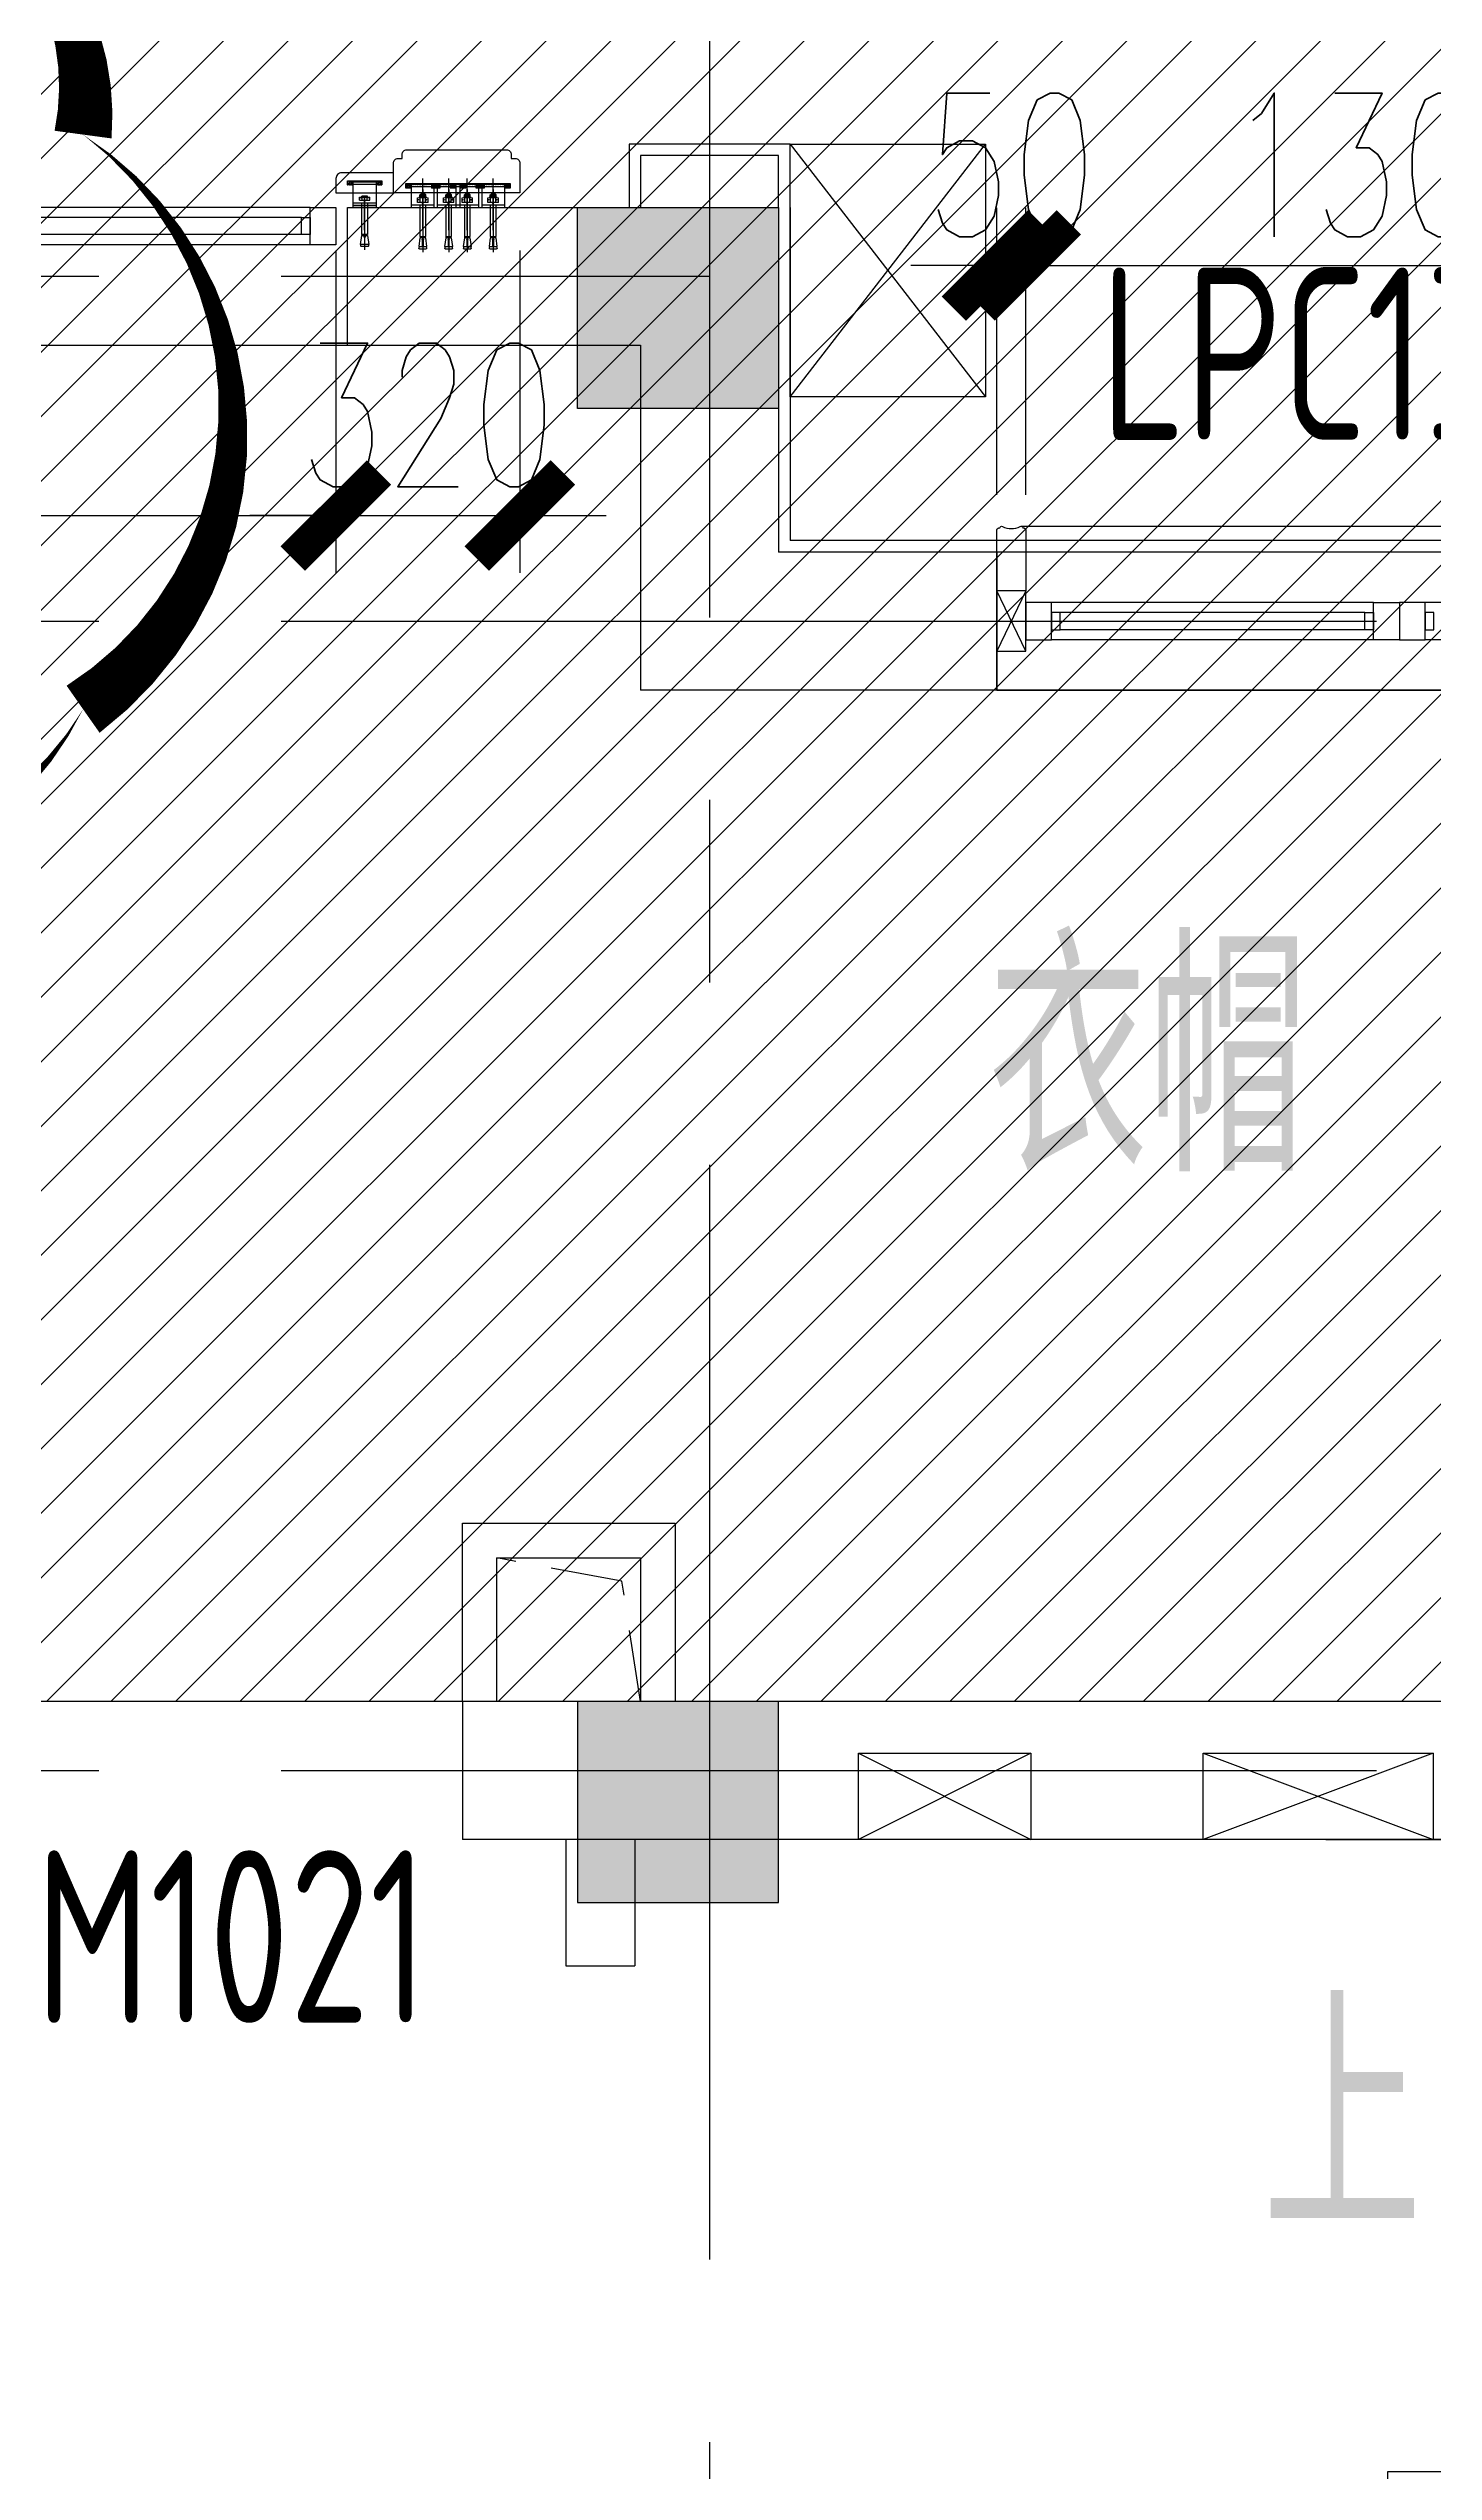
# Model space of a CAD drawing. Extents: x 296441 to 853063, y 459050 to 1117990.
# Drawn here: x 614748 to 617158, y 657349 to 661566 of the extents above; entities that cross this region are included whole.
import ezdxf
from ezdxf.enums import TextEntityAlignment as Align

# ---------------------------------------------------------------- set-up
doc = ezdxf.new("R2010")
doc.units = 0
doc.header["$LTSCALE"] = 1000
for name, pattern in [('14-GRID$0$CENTER2', [28.575, 19.05, -3.175, 3.175, -3.175]), ('B-PLAN-RF$0$HIDDEN', [0.375, 0.25, -0.125]), ('CENTER', [50.8, 31.75, -6.35, 6.35, -6.35]), ('DASH', [0.35, 0.25, -0.1]), ('DOTE', [2.42, 2, -0.2, 0.02, -0.2]), ('DZ-3-PLAN-FL01$0$DASHED2', [0.375, 0.25, -0.125])]:
    doc.linetypes.add(name, pattern=pattern)
for name, color, linetype in [('0-COL-H1', 170, 'Continuous'), ('0-COL-TZ', 220, 'Continuous'), ('14-GRID$0$G-GRID', 9, '14-GRID$0$CENTER2'), ('5PJ(配件)', 13, 'Continuous'), ('8XX(虚线)', 8, 'DASH'), ('D-TEXT-FL01-mi$0$A-WIND-IDEN', 33, 'Continuous'), ('DZ-3-PLAN-FL01$0$A-WALL', 1, 'Continuous'), ('DZ-TEXT-FL01$0$A-ROOM-IDEN', 4, 'Continuous'), ('E4-FL02$0$A-WALL-FNSH', 6, 'Continuous'), ('G-FL02$0$A-HRAL', 5, 'Continuous'), ('G-FL02$0$A-SECT-FNSH', 6, 'Continuous'), ('G-FL02$0$A-WALL', 1, 'Continuous'), ('G1-FL02$0$A-HOLE-ELEC', 224, 'Continuous'), ('G1-FL02$0$A-OVLK', 140, 'Continuous'), ('G1-FL02$0$A-SECT-WIND', 155, 'Continuous'), ('G1-FL02$0$A-SECT-WOOD', 17, 'Continuous'), ('G1-FL02$0$M-VRVS-OUAC', 5, 'Continuous'), ('M-暖通提建筑', 3, 'Continuous'), ('menchuangtao1$0$A-DETL-STONE', 42, 'Continuous'), ('menchuangtao1$0$A-WALL', 1, 'Continuous'), ('menchuangtao1$0$A_CUR_FRAME', 112, 'Continuous'), ('WALL', 242, 'Continuous'), ('ZT0_默认图层-----PM、LM、DY、JD', 7, 'Continuous'), ('ZT1_Dim---标注---PM、LM、DY、JD', 252, 'Continuous'), ('ZT3_型材--铝断面-------------JD', 6, 'Continuous'), ('ZT3_辅材--五金件-------------JD', 13, 'Continuous'), ('卫生间降板', 251, 'Continuous')]:
    doc.layers.add(name, color=color, linetype=linetype)
doc.layers.add('疑问', color=1, linetype='Continuous', plot=False)
doc.styles.get("Standard").update_dxf_attribs({"font": 'gbenor.shx', "bigfont": 'gbcbig.shx'})
doc.styles.add('ZT-DIMSTYLE', font='ROMANS.shx', dxfattribs={"width": 0.7, "bigfont": 'CHINESE.shx'})
doc.styles.add('ZT_文字标注', font='ROMANS.shx', dxfattribs={"width": 0.7, "bigfont": '@1chinese.shx'})
doc.dimstyles.new('ZT-DIM100', dxfattribs={"dimscale": 100, "dimtxt": 2.5, "dimasz": 1.5, "dimexe": 1, "dimexo": 1, "dimgap": 0.5, "dimtad": 1, "dimdec": 0, "dimdsep": 46, "dimtxsty": 'ZT-DIMSTYLE', "dimblk": 'ARCHTICK', "dimcen": 2.5, "dimclrd": 175, "dimclre": 175, "dimclrt": 7, "dimazin": 2, "dimtfac": 1, "dimtix": 1, "dimtmove": 2, "dimatfit": 3, "dimfxl": 0, "dimarcsym": 0})

# ---------------------------------------------------------------- blocks, each defined once
blk = doc.blocks.new('YD')
at = {"layer": 'M-暖通提建筑', "linetype": 'B-PLAN-RF$0$HIDDEN', "ltscale": 0.5}
blk.add_lwpolyline([(236274.9, 65242.4), (236524.9, 65242.4), (236524.9, 64992.4), (236274.9, 64992.4)], close=True, dxfattribs=at)
blk.add_lwpolyline([(236524.9, 64992.4), (236492.5, 65201.8), (236274.9, 65242.4)], dxfattribs=at)
blk = doc.blocks.new('menchuangtao1')
at = {"layer": 'menchuangtao1$0$A-DETL-STONE'}
blk.add_lwpolyline([(-10, -52.5), (-10, -159.2, -0.471625), (-15, -162.1, -0.528396), (-19.5, -164.7, 0.241692), (-50.5, -164.7, -0.528396), (-55, -162.1, -0.471625), (-60, -159.2), (-60, -52.5)], format="xyb", close=True, dxfattribs=at)
at = {"layer": 'menchuangtao1$0$A-WALL'}
for p, q in [((-10, 120), (-10, -120)), ((-10, 120), (10, 120)), ((-10, -120), (10, -120))]:
    blk.add_line(p, q, dxfattribs=at)
at = {"layer": 'menchuangtao1$0$A_CUR_FRAME'}
for p, q in [((-60, -52.5), (-10, 52.5)), ((-60, 52.5), (-10, -52.5))]:
    blk.add_line(p, q, dxfattribs=at)
blk.add_lwpolyline([(-10, -52.5), (-10, 52.5), (-60, 52.5), (-60, -52.5)], close=True, dxfattribs=at)
blk = doc.blocks.new('*U437')
at = {"layer": 'G1-FL02$0$A-SECT-WIND'}
for p, q in [((45, 32.5), (605, 32.5)), ((60, 15), (590, 15)), ((45, -32.5), (605, -32.5)), ((60, -15), (590, -15))]:
    blk.add_line(p, q, dxfattribs=at)
at = {"layer": 'G1-FL02$0$A-SECT-WOOD'}
for points in [[(0, 32.5), (45, 32.5), (45, -32.5), (0, -32.5)], [(60, 15), (60, -15), (45, -15), (45, 15)], [(590, 15), (590, -15), (605, -15), (605, 15)], [(650, 32.5), (605, 32.5), (605, -32.5), (650, -32.5)]]:
    blk.add_lwpolyline(points, close=True, dxfattribs=at)
blk = doc.blocks.new('ZT_钢膨胀螺栓_M10X95')
at = {"layer": 'ZT3_辅材--五金件-------------JD', "color": 1, "linetype": 'DOTE', "ltscale": 5}
blk.add_line((-27, 0), (82, 0), dxfattribs=at)
at = {"layer": 'ZT3_辅材--五金件-------------JD'}
for p, q in [((-17.5, 5), (-19, 3.5)), ((-19, -3.5), (-19, 3.5)), ((-13, 4.2), (-18.2, 4.2)), ((-13, 5), (-17.5, 5)), ((-17.5, 5), (-17.5, -5)), ((-16, 5), (-16, -5)), ((-14.5, 5), (-14.5, -5)), ((-13, -6.9), (-13, 6.9)), ((-4.6, 9.2), (-12.5, 9.2)), ((-4.6, 4.6), (-12.5, 4.6)), ((-4.6, -9.2), (-4.6, 9.2)), ((-2, 0.7), (-4.6, -0.2)), ((-2, 0), (-4.6, -0.9)), ((0, 5), (55, 5)), ((55, 5), (55, -5)), ((57.1, 4.1), (55, 4.1)), ((57.1, 1), (55, 1)), ((57.1, 5), (72.4, 7)), ((57.1, -5), (57.1, 5)), ((72.4, 0.4), (60.5, 0.4)), ((72.4, 7), (72.4, 0.4)), ((72.4, 6.5), (74.9, 6.9)), ((76, 5.9), (76, -5.9)), ((-17.5, -5), (-19, -3.5)), ((-13, -4.2), (-18.2, -4.2)), ((-13, -5), (-17.5, -5)), ((-4.6, -4.6), (-12.5, -4.6)), ((-4.6, -9.2), (-12.5, -9.2)), ((55, -5), (0, -5)), ((57.1, -1), (55, -1)), ((57.1, -4.1), (55, -4.1)), ((72.4, -7), (57.1, -5)), ((60.5, -0.4), (72.4, -0.4)), ((72.4, -0.4), (72.4, -7)), ((74.9, -6.9), (72.4, -6.5))]:
    blk.add_line(p, q, dxfattribs=at)
for centre, radius, start, end in [((-7.4, 6.9), 5.58, 155.5673, 204.4327), ((8.6, 0), 21.6, 167.6432, 192.3568), ((59.6, 0), 1.04, 23.5782, 336.4218), ((75, 5.9), 1, 0, 97.412), ((-7.4, -6.9), 5.58, 155.5673, 204.4327), ((75, -5.9), 1, 262.588, 0)]:
    blk.add_arc(centre, radius, start, end, dxfattribs=at)
at = {"layer": 'Defpoints', "color": 250, "style": 'ZT_文字标注', "width": 0.7}
for s, p in [('M10', (-9, 7.2)), ('95', (-9, -6.2))]:
    blk.add_text(s, height=1.5, rotation=90, dxfattribs=at).set_placement(p, align=Align.MIDDLE)
blk = doc.blocks.new('*U2473')
at = {"layer": 'ZT3_辅材--五金件-------------JD', "rotation": 270}
blk.add_blockref('ZT_钢膨胀螺栓_M10X95', (0, 0), dxfattribs=at)
blk = doc.blocks.new('L形挂件')
at = {"layer": '8XX(虚线)', "ltscale": 25}
h = blk.add_hatch(dxfattribs=at)
h.set_pattern_fill('AR-SAND', color=256, scale=0.05, style=0)
h.set_pattern_definition([(52.5, (-25.0006, -59.7017), (2.44707, -0.08), [0, -1.9304, 0, -2.159, 0, -2.06375]), (82.5, (-25.0006, -59.7017), (3.58413, 2.24762), [0, -1.0414, 0, -1.7399, 0, -0.66675]), (122.5, (-25.0006, -61.2638), (0.00719, 3.95496), [0, -0.635, 0, -2.286, 0, -2.9845]), (132.5, (-25.0006, -61.2638), (1.11465, 3.81778), [0, -0.3175, 0, -1.4986, 0, -1.7145])])
edge = h.paths.add_edge_path()
edge.add_line((-34, -29.7), (-41, -29.7))
edge.add_line((-41, -29.7), (-41, -59.7))
edge.add_line((-41, -59.7), (-39.5, -59.7))
edge.add_line((-39.5, -59.7), (-39.5, -40.9))
edge.add_arc((-38.3, -40.9), 1.2, 90, 180, ccw=False)
edge.add_line((-38.3, -39.7), (-34, -39.7))
edge.add_line((-34, -39.7), (-34, -29.7))
edge = h.paths.add_edge_path()
edge.add_line((-41, -89.7), (-34, -89.7))
edge.add_line((-34, -89.7), (-34, -79.7))
edge.add_line((-34, -79.7), (-38.3, -79.7))
edge.add_arc((-38.3, -78.5), 1.2, -180, -90, ccw=False)
edge.add_line((-39.5, -78.5), (-39.5, -59.7))
edge.add_line((-39.5, -59.7), (-41, -59.7))
edge.add_line((-41, -59.7), (-41, -89.7))
h = blk.add_hatch(dxfattribs=at)
h.set_pattern_fill('AR-SAND', color=256, scale=0.05, angle=180, style=0)
h.set_pattern_definition([(52.5, (-25.0006, -104.7017), (2.44707, -0.08), [0, -1.9304, 0, -2.159, 0, -2.06375]), (82.5, (-25.0006, -104.7017), (3.58413, 2.24762), [0, -1.0414, 0, -1.7399, 0, -0.66675]), (122.5, (-25.0006, -106.2638), (0.00719, 3.95496), [0, -0.635, 0, -2.286, 0, -2.9845]), (132.5, (-25.0006, -106.2638), (1.11465, 3.81778), [0, -0.3175, 0, -1.4986, 0, -1.7145])])
edge = h.paths.add_edge_path()
edge.add_line((-41, -134.7), (-34, -134.7))
edge.add_line((-34, -134.7), (-34, -124.7))
edge.add_line((-34, -124.7), (-38.3, -124.7))
edge.add_arc((-38.3, -123.5), 1.2, -180, -90, ccw=False)
edge.add_line((-39.5, -123.5), (-39.5, -104.7))
edge.add_line((-39.5, -104.7), (-41, -104.7))
edge.add_line((-41, -104.7), (-41, -134.7))
edge = h.paths.add_edge_path()
edge.add_line((-34, -74.7), (-41, -74.7))
edge.add_line((-41, -74.7), (-41, -104.7))
edge.add_line((-41, -104.7), (-39.5, -104.7))
edge.add_line((-39.5, -104.7), (-39.5, -85.9))
edge.add_arc((-38.3, -85.9), 1.2, 90, 180, ccw=False)
edge.add_line((-38.3, -84.7), (-34, -84.7))
edge.add_line((-34, -84.7), (-34, -74.7))
at = {"color": 8}
for p, q in [((-41, -29.7), (-34, -29.7)), ((-41, -74.7), (-34, -74.7))]:
    blk.add_line(p, q, dxfattribs=at)
at = {"color": 1, "linetype": 'CENTER', "ltscale": 10}
for p, q in [((40, -59.7), (-50, -59.7)), ((40, -59.7), (-50, -59.7)), ((40, -104.7), (-50, -104.7)), ((40, -104.7), (-50, -104.7))]:
    blk.add_line(p, q, dxfattribs=at)
at = {"layer": '5PJ(配件)'}
for p, q in [((-4, -79.7), (-4, -39.7)), ((-39.5, -110.9), (-39.5, -85.9)), ((-39.5, -123.5), (-39.5, -110.9)), ((-38.3, -84.7), (-25, -84.7)), ((-25, -124.7), (-38.3, -124.7)), ((-35.5, -124.7), (-35.5, -84.7))]:
    blk.add_line(p, q, dxfattribs=at)
for points in [[(-25, -39.7), (0, -39.7)], [(0, -40.1), (0, -79.7), (-25, -79.7)], [(-25, -84.7), (0, -84.7), (0, -124.7)], [(0, -124.7), (-25, -124.7)]]:
    blk.add_lwpolyline(points, dxfattribs=at)
for centre, start, end in [((-38.3, -85.9), 90, 180), ((-38.3, -123.5), 180, 270)]:
    blk.add_arc(centre, 1.2, start, end, dxfattribs=at)
at = {"layer": '8XX(虚线)', "ltscale": 25}
for p, q in [((-41, -89.7), (-41, -29.7)), ((-34, -29.7), (-34, -39.7)), ((-41, -134.7), (-41, -74.7)), ((-34, -74.7), (-34, -84.7)), ((-34, -79.7), (-34, -89.7)), ((-34, -89.7), (-41, -89.7)), ((-34, -124.7), (-34, -134.7)), ((-34, -134.7), (-41, -134.7))]:
    blk.add_line(p, q, dxfattribs=at)
at = {"layer": '8XX(虚线)', "linetype": 'Continuous', "ltscale": 25}
for p, q in [((-39.5, -65.9), (-39.5, -40.9)), ((-38.3, -39.7), (-25, -39.7)), ((-35.5, -79.7), (-35.5, -39.7)), ((-39.5, -78.5), (-39.5, -65.9)), ((-25, -79.7), (-38.3, -79.7))]:
    blk.add_line(p, q, dxfattribs=at)
at = {"layer": '8XX(虚线)', "linetype": 'DASH', "ltscale": 25}
blk.add_line((-4, -124.7), (-4, -84.7), dxfattribs=at)
for centre, start, end in [((-38.3, -40.9), 90, 180), ((-38.3, -78.5), 180, 270)]:
    blk.add_arc(centre, 1.2, start, end, dxfattribs=at)
at = {"layer": 'ZT3_辅材--五金件-------------JD', "rotation": 90}
for p in [(-4, -59.7), (-4, -104.7)]:
    blk.add_blockref('*U2473', p, dxfattribs=at)
blk = doc.blocks.new('20180521.08271243')
at = {"layer": '8XX(虚线)', "ltscale": 25}
h = blk.add_hatch(dxfattribs=at)
h.set_pattern_fill('AR-SAND', color=256, scale=0.05, angle=360, style=0)
h.set_pattern_definition([(232.5, (-292719.11, -161804.6666), (-2.447066187, 0.080001565), [0, -1.9304, 0, -2.159, 0, -2.06375]), (262.5, (-292719.11, -161804.6666), (-3.584125503, -2.247616416), [0, -1.0414, 0, -1.7399, 0, -0.66675]), (302.5, (-292719.11, -161803.1045), (-0.007185923, -3.954961851), [0, -0.635, 0, -2.286, 0, -2.9845]), (312.5, (-292719.11, -161803.1045), (-1.114646616, -3.817782262), [0, -0.3175, 0, -1.4986, 0, -1.7145])])
edge = h.paths.add_edge_path()
edge.add_line((30, 36), (30, 29))
edge.add_line((30, 29), (20, 29))
edge.add_line((20, 29), (20, 33.3))
edge.add_arc((18.8, 33.3), 1.2, 360, 450)
edge.add_line((18.8, 34.5), (0, 34.5))
edge.add_line((0, 34.5), (0, 36))
edge.add_line((0, 36), (30, 36))
edge = h.paths.add_edge_path()
edge.add_line((-30, 29), (-30, 36))
edge.add_line((-30, 36), (0, 36))
edge.add_line((0, 36), (0, 34.5))
edge.add_line((0, 34.5), (-18.8, 34.5))
edge.add_arc((-18.8, 33.3), 1.2, 90, 180)
edge.add_line((-20, 33.3), (-20, 29))
edge.add_line((-20, 29), (-30, 29))
at = {"color": 8}
blk.add_line((-30, 36, 0), (-30, 29, 0), dxfattribs=at)
at = {"color": 1, "linetype": 'CENTER', "ltscale": 10}
blk.add_line((0, -50), (0, 9.5), dxfattribs=at)
blk.add_line((0, -50), (0, 9.5), dxfattribs=at)
at = {"layer": '5PJ(配件)'}
for p, q in [((-20, 33.3, 0), (-20, 30, 0)), ((20, 30.5, 0), (-20, 30.5, 0)), ((6.2, 34.5, 0), (-18.8, 34.5, 0)), ((18.8, 34.5, 0), (6.2, 34.5, 0)), ((20, 30, 0), (20, 33.3, 0)), ((20, -2), (-20, -2)), ((20, -6), (-20, -6))]:
    blk.add_line(p, q, dxfattribs=at)
for points in [[(-20, 30), (-20, -10), (20, -10)], [(20, -10), (20, 30)]]:
    blk.add_lwpolyline(points, dxfattribs=at)
for centre, start, end in [((-18.8, 33.3, 0), 90, 180), ((18.8, 33.3, 0), 0, 90)]:
    blk.add_arc(centre, 1.2, start, end, dxfattribs=at)
at = {"layer": '8XX(虚线)', "ltscale": 25}
for p, q in [((30, 36, 0), (-30, 36, 0)), ((-30, 29, 0), (-20, 29, 0)), ((-25, 29, 0), (-20, 29, 0)), ((20, 29, 0), (30, 29, 0)), ((30, 29, 0), (30, 36, 0))]:
    blk.add_line(p, q, dxfattribs=at)
at = {"layer": 'ZT3_辅材--五金件-------------JD'}
for p, q in [((-9.2, 2.6), (-9.2, 7.5)), ((9.2, 2.6), (-9.2, 2.6)), ((6.9, 8), (-6.9, 8)), ((-5, 8), (-5, 9.5)), ((-5, 9.5), (5, 9.5)), ((-4.6, 2.6), (-4.6, 7.5)), ((-4.3, 8), (-4.3, 9.5)), ((-0.7, 0), (0.2, 2.6)), ((0, 0), (0.9, 2.6)), ((4.2, 8), (4.2, 9.5)), ((4.6, 2.6), (4.6, 7.5)), ((5, 8), (5, 9.5)), ((9.2, 2.6), (9.2, 7.5)), ((-5, -2), (-5, -57)), ((5, -57), (5, -2)), ((-5, -59.1), (-7, -74.4)), ((-7, -74.4), (-0.4, -74.4)), ((-6.5, -74.4), (-6.9, -76.9)), ((-5.9, -78), (5.9, -78)), ((-5, -57), (5, -57)), ((5, -59.1), (-5, -59.1)), ((-4.1, -59.1), (-4.1, -57)), ((-1, -59.1), (-1, -57)), ((-0.4, -74.4), (-0.4, -62.5)), ((0.4, -62.5), (0.4, -74.4)), ((0.4, -74.4), (7, -74.4)), ((1, -59.1), (1, -57)), ((4.1, -59.1), (4.1, -57)), ((7, -74.4), (5, -59.1)), ((6.9, -76.9), (6.5, -74.4))]:
    blk.add_line(p, q, dxfattribs=at)
at = {"layer": 'ZT3_辅材--五金件-------------JD', "color": 1, "linetype": 'DOTE', "ltscale": 5}
blk.add_line((0, 9.5), (0, -84), dxfattribs=at)
at = {"layer": 'ZT3_辅材--五金件-------------JD'}
for centre, radius, start, end in [((-6.9, 2.4), 5.58, 65.5673, 114.4327), ((0, -13.6), 21.6, 77.6432, 102.3568), ((6.9, 2.4), 5.58, 65.5673, 114.4327), ((-5.9, -77), 1, 172.588, 270), ((0, -61.6), 1.04, 293.5782, 246.4218), ((5.9, -77), 1, 270, 7.412)]:
    blk.add_arc(centre, radius, start, end, dxfattribs=at)
at = {"layer": 'Defpoints', "color": 250, "style": 'ZT_文字标注', "text_generation_flag": 4, "width": 0.7}
for s, p in [('M10', (-7.2, 7)), ('95', (6.2, 7))]:
    blk.add_text(s, height=1.5, rotation=180, dxfattribs=at).set_placement(p, align=Align.MIDDLE)
blk = doc.blocks.new('20191017190147')
at = {"layer": 'ZT3_型材--铝断面-------------JD', "ltscale": 0.02}
blk.add_lwpolyline([(-80, -25), (-80, -77, -0.414214), (-88, -85), (-95, -85), (-95, -92, -0.414214), (-103, -100), (-245, -100), (-277, -100, -0.414214), (-285, -92), (-285, -85), (-292, -85, -0.414214), (-300, -77), (-300, -25), (-80, -25)], format="xyb", dxfattribs=at)
at = {"layer": 'ZT3_型材--铝断面-------------JD', "ltscale": 0.02, "elevation": 0}
blk.add_lwpolyline([(-80, -25), (-80, -60), (10, -60, 0.414214), (20, -50), (20, -25)], format="xyb", close=True, dxfattribs=at)
at = {"layer": 'ZT0_默认图层-----PM、LM、DY、JD', "ltscale": 10, "xscale": -1, "rotation": 180}
blk.add_blockref('20180521.08271243', (-30, -10), dxfattribs=at)
at = {"layer": 'ZT1_Dim---标注---PM、LM、DY、JD', "ltscale": 10, "xscale": -1, "rotation": 270}
for p in [(-148.9, 0), (-71.5, 0)]:
    blk.add_blockref('L形挂件', p, dxfattribs=at)
blk = doc.blocks.new('G1二层')
at = {"layer": '卫生间降板'}
h = blk.add_hatch(dxfattribs=at)
h.set_pattern_fill('ANSI31', color=256, scale=50, style=0)
h.set_pattern_definition([(45, (1264309.73, 426842.31), (-56.126601, 56.126601), [])])
h.paths.add_polyline_path([(745628.3, 338815.4), (745628.3, 335455.4), (756788.3, 335455.4), (756788.3, 338815.4)])
at = {"layer": '0-COL-TZ'}
blk.add_lwpolyline([(752478.3, 338055.4), (752828.3, 338055.4), (752828.3, 337705.4), (752478.3, 337705.4)], close=True, dxfattribs=at)
at = {"layer": '0-COL-TZ', "color": 254}
blk.add_solid([(752828.3, 337705.4, 0), (752828.3, 338055.4, 0), (752478.3, 337705.4, 0), (752478.3, 338055.4, 0)], dxfattribs=at)
at = {"layer": 'DZ-3-PLAN-FL01$0$A-WALL', "color": 33, "linetype": 'DZ-3-PLAN-FL01$0$DASHED2', "extrusion": (8.34702e-21, 4.5439e-05, 1)}
for p, q in [((752458.3, 335215.4), (752458.3, 334995.2)), ((752578.3, 335215.4), (752578.3, 334995.2)), ((752458.3, 334995.2), (752578.3, 334995.2))]:
    blk.add_line(p, q, dxfattribs=at)
at = {"layer": 'E4-FL02$0$A-WALL-FNSH', "extrusion": (8.34702e-21, 4.5439e-05, 1)}
for p in [(752848.3, 338055.4), (753208.3, 337475.4)]:
    blk.add_line(p, (752848.3, 337475.4), dxfattribs=at)
at = {"layer": 'E4-FL02$0$A-WALL-FNSH', "extrusion": (8.34702e-21, 4.5439e-05, 1), "elevation": 15.4}
for points in [[(752848.3, 338055.4), (752848.3, 338165.4), (752568.3, 338165.4), (752568.3, 338165.4)], [(752848.3, 338055.4), (752848.3, 338165.4), (752568.3, 338165.4), (752568.3, 338055.4)]]:
    blk.add_lwpolyline(points, dxfattribs=at)
at = {"layer": 'G-FL02$0$A-HRAL', "extrusion": (2.78234e-21, 2.27195e-05, 1), "elevation": 7.9}
blk.add_lwpolyline([(755506.3, 332055.4), (753888.3, 332055.4), (753888.3, 334115.4), (755531.9, 334115.4)], dxfattribs=at)
at = {"layer": 'G1-FL02$0$A-HOLE-ELEC', "extrusion": (8.34702e-21, 4.5439e-05, 1)}
for p, q in [((753267.2, 335365.4), (752967.2, 335215.4)), ((752967.2, 335365.4), (753267.2, 335215.4)), ((753967.2, 335365.4), (753567.2, 335215.4)), ((753567.2, 335365.4), (753967.2, 335215.4))]:
    blk.add_line(p, q, dxfattribs=at)
at = {"layer": 'G1-FL02$0$A-HOLE-ELEC', "extrusion": (8.34702e-21, 4.5439e-05, 1), "elevation": 15.4}
for points in [[(752967.2, 335365.4), (753267.2, 335365.4), (753267.2, 335215.4), (752967.2, 335215.4)], [(753567.2, 335365.4), (753967.2, 335365.4), (753967.2, 335215.4), (753567.2, 335215.4)]]:
    blk.add_lwpolyline(points, close=True, dxfattribs=at)
at = {"layer": 'G1-FL02$0$A-OVLK', "extrusion": (8.34702e-21, 4.5439e-05, 1)}
for p, q in [((751408.3, 337815.4), (752078.3, 337815.4, 0)), ((753250.2, 337500.4), (754566.4, 337500.4)), ((753208.3, 337215.4), (754608.3, 337215.4))]:
    blk.add_line(p, q, dxfattribs=at)
at = {"layer": 'G1-FL02$0$A-SECT-WIND', "extrusion": (8.34702e-21, 4.5439e-05, 1)}
for p, q in [((753863.3, 337367.9), (753303.3, 337367.9)), ((754513.3, 337367.9), (753953.3, 337367.9)), ((753848.3, 337350.4), (753318.3, 337350.4)), ((753863.3, 337302.9), (753303.3, 337302.9)), ((753848.3, 337320.4), (753318.3, 337320.4)), ((754513.3, 337302.9), (753953.3, 337302.9))]:
    blk.add_line(p, q, dxfattribs=at)
at = {"layer": 'G1-FL02$0$A-SECT-WOOD', "extrusion": (8.34702e-21, 4.5439e-05, 1)}
for points, elevation in [([(753258.3, 337302.9), (753303.3, 337302.9), (753303.3, 337367.9), (753258.3, 337367.9)], 15.4), ([(753908.3, 337302.9), (753863.3, 337302.9), (753863.3, 337367.9), (753908.3, 337367.9)], 15.4), ([(753908.3, 337302.9), (753953.3, 337302.9), (753953.3, 337367.9), (753908.3, 337367.9)], 15.3), ([(753318.3, 337320.4), (753318.3, 337350.4), (753303.3, 337350.4), (753303.3, 337320.4)], 15.4), ([(753848.3, 337320.4), (753848.3, 337350.4), (753863.3, 337350.4), (753863.3, 337320.4)], 15.4), ([(753968.3, 337320.4), (753968.3, 337350.4), (753953.3, 337350.4), (753953.3, 337320.4)], 15.3)]:
    blk.add_lwpolyline(points, close=True, dxfattribs=dict(at, elevation=elevation))
at = {"layer": 'M-暖通提建筑', "ltscale": 0.5}
for points in [[(752278.3, 335765.4), (752648.3, 335765.4), (752648.3, 335455.4), (752278.3, 335455.4)], [(752338.3, 335705.4), (752588.3, 335705.4), (752588.3, 335455.4), (752338.3, 335455.4)]]:
    blk.add_lwpolyline(points, close=True, dxfattribs=at)
at = {"layer": 'WALL', "extrusion": (8.34702e-21, 4.5439e-05, 1)}
for p, q in [((752078.3, 338055.4), (752588.3, 338055.4)), ((752078.3, 337815.4, 0), (752078.3, 338055.4, 0)), ((752828.3, 338055.4), (752828.3, 337455.4)), ((752078.3, 337815.4), (752588.3, 337815.4)), ((752588.3, 337815.4), (752588.3, 337215.4)), ((753208.3, 337455.4), (752828.3, 337455.4)), ((754988.3, 337215.4), (752588.3, 337215.4)), ((754988.3, 335455.4), (752278.3, 335455.4)), ((752278.3, 335455.4), (752278.3, 335215.4)), ((754988.3, 335215.4), (752278.3, 335215.4))]:
    blk.add_line(p, q, dxfattribs=at)
at = {"layer": 'WALL'}
blk.add_line((753208.3, 337455.4), (753208.3, 337215.4), dxfattribs=at)
at = {"layer": 'WALL', "extrusion": (8.34702e-21, 4.5439e-05, 1), "elevation": 15.4}
for points in [[(752828.3, 338055.4), (752828.3, 338145.4), (752588.3, 338145.4), (752588.3, 338055.4)], [(753780.6, 335215.4), (755753.4, 335215.4)]]:
    blk.add_lwpolyline(points, dxfattribs=at)
at = {"layer": '卫生间降板'}
blk.add_lwpolyline([(745628.3, 338815.4), (756788.3, 338815.4), (756788.3, 335455.4), (745628.3, 335455.4)], close=True, dxfattribs=at)
at = {"ltscale": 20, "extrusion": (0, 0, -1), "xscale": -1, "zscale": -1, "rotation": 180}
blk.add_blockref('20191017190147', (-752078.3, 338055.4, 0), dxfattribs=at)
at = {"extrusion": (8.34702e-21, 4.5439e-05, 1), "rotation": 180}
for name, p in [('*U437', (752058.3, 338022.9, 0)), ('menchuangtao1', (753198.3, 337335.4, 19.4))]:
    blk.add_blockref(name, p, dxfattribs=at)
blk.add_blockref('YD', (516063.4, 270462.9))
blk = doc.blocks.new('gl')
at = {"layer": 'G1-FL02$0$M-VRVS-OUAC', "color": 3, "extrusion": (-4.5439e-05, 1.11294e-20, 1)}
for p, q in [((-535538.5, -87110.5), (-535978.5, -86770.5)), ((-535978.5, -87110.5), (-535538.5, -86770.5))]:
    blk.add_line(p, q, dxfattribs=at)
at = {"layer": 'G1-FL02$0$M-VRVS-OUAC', "color": 3, "extrusion": (-4.5439e-05, 1.11294e-20, 1), "elevation": 24.3}
blk.add_lwpolyline([(-535538.5, -87110.5), (-535978.5, -87110.5), (-535978.5, -86770.5), (-535538.5, -86770.5)], close=True, dxfattribs=at)
blk = doc.blocks.new('etyjr')
at = {"rotation": 270}
blk.add_blockref('gl', (6196064.5, -308128.2), dxfattribs=at)
blk = doc.blocks.new('WERTG')
at = {"layer": 'D-TEXT-FL01-mi$0$A-WIND-IDEN', "color": 2, "width": 0.8}
blk.add_text('LPC1317', height=300, dxfattribs=at).set_placement((807423, 339208, 15.4))
at = {"layer": 'D-TEXT-FL01-mi$0$A-WIND-IDEN', "width": 0.8}
blk.add_text('TLM1021', height=300, dxfattribs=at).set_placement((805261.7, 336453.7))
at = {"layer": 'DZ-TEXT-FL01$0$A-ROOM-IDEN'}
for s, height, p in [('衣帽', 385.82, (807227.8, 337935.3)), ('上', 385.8, (807704.6, 336092))]:
    blk.add_text(s, height=height, dxfattribs=at).set_placement(p)
blk = doc.blocks.new('_ArchTick')
at = {"color": 0, "linetype": 'ByBlock', "const_width": 0.4}
blk.add_lwpolyline([(-0.5, -0.5), (0.5, 0.5)], dxfattribs=at)
blk = doc.blocks.new('*D1395')
at = {"layer": 'Defpoints', "color": 0, "ltscale": 1000, "transparency": 16777216}
for p in [(615248.5, 661314.5), (615568.5, 661314.5), (615568.5, 660753.3)]:
    blk.add_point(p, dxfattribs=at)
at = {"layer": 'ZT1_Dim---标注---PM、LM、DY、JD', "color": 175, "linetype": 'ByBlock', "lineweight": -2, "ltscale": 1000, "transparency": 16777216}
for p, q in [((615248.5, 661214.5), (615248.5, 660653.3)), ((615568.5, 661214.5), (615568.5, 660653.3)), ((615248.5, 660753.3), (615098.5, 660753.3)), ((615248.5, 660753.3), (615568.5, 660753.3)), ((615568.5, 660753.3), (615718.5, 660753.3))]:
    blk.add_line(p, q, dxfattribs=at)
at = {"layer": 'ZT1_Dim---标注---PM、LM、DY、JD', "color": 175, "lineweight": -2, "ltscale": 1000, "transparency": 16777216, "xscale": 150, "yscale": 150, "zscale": 150}
blk.add_blockref('_ArchTick', (615248.5, 660753.3), dxfattribs=at)
at = {"layer": 'ZT1_Dim---标注---PM、LM、DY、JD', "color": 175, "lineweight": -2, "ltscale": 1000, "transparency": 16777216, "xscale": 150, "yscale": 150, "zscale": 150, "rotation": 180}
blk.add_blockref('_ArchTick', (615568.5, 660753.3), dxfattribs=at)
at = {"layer": 'ZT1_Dim---标注---PM、LM、DY、JD', "color": 7, "ltscale": 1000, "transparency": 16777216, "insert": (615408.5, 660928.3), "char_height": 250, "attachment_point": 5, "style": 'ZT-DIMSTYLE'}
blk.add_mtext('320', dxfattribs=at)
blk = doc.blocks.new('*D1396')
at = {"layer": 'Defpoints', "color": 0, "ltscale": 1000, "transparency": 16777216}
for p in [(611348.5, 661314.5, -15.3), (615248.5, 661314.5), (615248.5, 660753.3)]:
    blk.add_point(p, dxfattribs=at)
at = {"layer": 'ZT1_Dim---标注---PM、LM、DY、JD', "color": 175, "linetype": 'ByBlock', "lineweight": -2, "ltscale": 1000, "transparency": 16777216}
for p, q in [((611348.5, 661214.5), (611348.5, 660653.3)), ((615248.5, 661214.5), (615248.5, 660653.3)), ((611348.5, 660753.3), (615248.5, 660753.3))]:
    blk.add_line(p, q, dxfattribs=at)
at = {"layer": 'ZT1_Dim---标注---PM、LM、DY、JD', "color": 175, "lineweight": -2, "ltscale": 1000, "transparency": 16777216, "xscale": 150, "yscale": 150, "zscale": 150, "rotation": 180}
blk.add_blockref('_ArchTick', (611348.5, 660753.3), dxfattribs=at)
at = {"layer": 'ZT1_Dim---标注---PM、LM、DY、JD', "color": 175, "lineweight": -2, "ltscale": 1000, "transparency": 16777216, "xscale": 150, "yscale": 150, "zscale": 150}
blk.add_blockref('_ArchTick', (615248.5, 660753.3), dxfattribs=at)
at = {"layer": 'ZT1_Dim---标注---PM、LM、DY、JD', "color": 7, "ltscale": 1000, "transparency": 16777216, "insert": (613298.5, 660928.3), "char_height": 250, "attachment_point": 5, "style": 'ZT-DIMSTYLE'}
blk.add_mtext('3900', dxfattribs=at)
blk = doc.blocks.new('*D1399')
at = {"layer": 'Defpoints', "color": 0, "ltscale": 1000, "transparency": 16777216}
for p in [(617748.5, 661188.4), (616448.5, 660689.5, 4.1), (617748.5, 660689.5)]:
    blk.add_point(p, dxfattribs=at)
at = {"layer": 'ZT1_Dim---标注---PM、LM、DY、JD', "color": 175, "linetype": 'ByBlock', "lineweight": -2, "ltscale": 1000, "transparency": 16777216}
for p, q in [((616448.5, 660789.5), (616448.5, 661288.4)), ((617748.5, 660789.5), (617748.5, 661288.4)), ((616448.5, 661188.4), (617748.5, 661188.4))]:
    blk.add_line(p, q, dxfattribs=at)
at = {"layer": 'ZT1_Dim---标注---PM、LM、DY、JD', "color": 175, "lineweight": -2, "ltscale": 1000, "transparency": 16777216, "xscale": 150, "yscale": 150, "zscale": 150, "rotation": 180}
blk.add_blockref('_ArchTick', (616448.5, 661188.4), dxfattribs=at)
at = {"layer": 'ZT1_Dim---标注---PM、LM、DY、JD', "color": 175, "lineweight": -2, "ltscale": 1000, "transparency": 16777216, "xscale": 150, "yscale": 150, "zscale": 150}
blk.add_blockref('_ArchTick', (617748.5, 661188.4), dxfattribs=at)
at = {"layer": 'ZT1_Dim---标注---PM、LM、DY、JD', "color": 7, "ltscale": 1000, "transparency": 16777216, "insert": (617098.5, 661363.4), "char_height": 250, "attachment_point": 5, "style": 'ZT-DIMSTYLE'}
blk.add_mtext('1300', dxfattribs=at)
blk = doc.blocks.new('*D1400')
at = {"layer": 'Defpoints', "color": 0, "ltscale": 1000, "transparency": 16777216}
for p in [(616448.5, 661188.4), (616398.5, 660689.5), (616448.5, 660689.5, 4.1)]:
    blk.add_point(p, dxfattribs=at)
at = {"layer": 'ZT1_Dim---标注---PM、LM、DY、JD', "color": 175, "linetype": 'ByBlock', "lineweight": -2, "ltscale": 1000, "transparency": 16777216}
for p, q in [((616398.5, 660789.5), (616398.5, 661288.4)), ((616448.5, 660789.5), (616448.5, 661288.4)), ((616398.5, 661188.4), (616248.5, 661188.4)), ((616398.5, 661188.4), (616448.5, 661188.4)), ((616448.5, 661188.4), (616598.5, 661188.4))]:
    blk.add_line(p, q, dxfattribs=at)
at = {"layer": 'ZT1_Dim---标注---PM、LM、DY、JD', "color": 175, "lineweight": -2, "ltscale": 1000, "transparency": 16777216, "xscale": 150, "yscale": 150, "zscale": 150}
blk.add_blockref('_ArchTick', (616398.5, 661188.4), dxfattribs=at)
at = {"layer": 'ZT1_Dim---标注---PM、LM、DY、JD', "color": 175, "lineweight": -2, "ltscale": 1000, "transparency": 16777216, "xscale": 150, "yscale": 150, "zscale": 150, "rotation": 180}
blk.add_blockref('_ArchTick', (616448.5, 661188.4), dxfattribs=at)
at = {"layer": 'ZT1_Dim---标注---PM、LM、DY、JD', "color": 7, "ltscale": 1000, "transparency": 16777216, "insert": (616423.5, 661363.4), "char_height": 250, "attachment_point": 5, "style": 'ZT-DIMSTYLE'}
blk.add_mtext('50', dxfattribs=at)

msp = doc.modelspace()

# ---------------------------------------------------------------- linework, layer by layer
at = {"layer": '0-COL-H1', "elevation": 0}
msp.add_lwpolyline([(615668.5, 661289.5), (616018.5, 661289.5), (616018.5, 660939.5), (615668.5, 660939.5)], close=True, dxfattribs=at)
at = {"layer": '0-COL-H1'}
msp.add_lwpolyline([(616018.5, 658689.5), (615668.5, 658689.5), (615668.5, 658339.5), (616018.5, 658339.5)], close=True, dxfattribs=at)
at = {"layer": '0-COL-H1', "color": 254}
for points in [[(616018.5, 660939.5, 0), (616018.5, 661289.5, 0), (615668.5, 660939.5, 0), (615668.5, 661289.5, 0)], [(615668.5, 658339.5), (615668.5, 658689.5), (616018.5, 658339.5), (616018.5, 658689.5)]]:
    msp.add_solid(points, dxfattribs=at)
at = {"layer": '14-GRID$0$G-GRID', "color": 8, "ltscale": 0.1}
for p, q in [((615898.5, 671053.2), (615898.5, 638294.8)), ((595151, 661169.5), (615898.5, 661169.5)), ((595151, 660569.5), (618325.9, 660569.5)), ((595151, 658569.5), (620098.5, 658569.5))]:
    msp.add_line(p, q, dxfattribs=at)
at = {"layer": 'G-FL02$0$A-SECT-FNSH'}
msp.add_line((618438.5, 660709.5), (616038.5, 660709.5), dxfattribs=at)
at = {"layer": 'G-FL02$0$A-WALL'}
for p, q in [((618418.5, 660689.5), (616018.5, 660689.5)), ((618178.5, 660449.5), (615778.5, 660449.5))]:
    msp.add_line(p, q, dxfattribs=at)
at = {"layer": '疑问', "color": 2, "ltscale": 5000}
msp.add_lwpolyline([(610288.5, 661895.9, 0, 100, -0.520567), (611288.5, 661895.9, 0, 100, -0.520567), (612288.5, 661895.9, 0, 100, -0.520567), (613288.5, 661895.9, 0, 100, -0.520567), (614288.5, 661895.9, 0, 100, -0.520567), (614808.7, 661416.1, 0, 100, -0.520567), (614808.7, 660416.1, 0, 100, -0.520567), (613910, 660314.7, 0, 100, -0.520567), (612910, 660314.7, 0, 100, -0.520567), (611910, 660314.7, 0, 100, -0.520567), (610910, 660314.7, 0, 100, -0.520567), (610288.5, 660693.2, 0, 100, -0.520567)], format="xyseb", close=True, dxfattribs=at)

# ---------------------------------------------------------------- block references
for name, p in [('G1二层', (-136809.8, 323234.1, 0)), ('WERTG', (-190844.3, 321676.7, 14.7)), ('etyjr', (-5492915.5, 433549.2, 0))]:
    msp.add_blockref(name, p)

# ---------------------------------------------------------------- dimensions: what is measured, and where the dimension line sits
at = {"layer": 'ZT1_Dim---标注---PM、LM、DY、JD', "ltscale": 1000}
for base, p1, p2, picture, middle in [((616448.5, 661188.4), (616398.5, 660689.5), (616448.5, 660689.5, 4.1), '*D1400', (616423.5, 661363.4)), ((617748.5, 661188.4), (616448.5, 660689.5, 4.1), (617748.5, 660689.5), '*D1399', (617098.5, 661363.4)), ((615248.5, 660753.3), (611348.5, 661314.5, -15.3), (615248.5, 661314.5), '*D1396', (613298.5, 660928.3)), ((615568.5, 660753.3), (615248.5, 661314.5), (615568.5, 661314.5), '*D1395', (615408.5, 660928.3))]:
    dim = msp.add_linear_dim(base=base, p1=p1, p2=p2, dimstyle='ZT-DIM100', dxfattribs=at)
    dim.commit()
    dim.dimension.update_dxf_attribs({"geometry": picture, "text_midpoint": middle})

doc.saveas('drawing.dxf')
